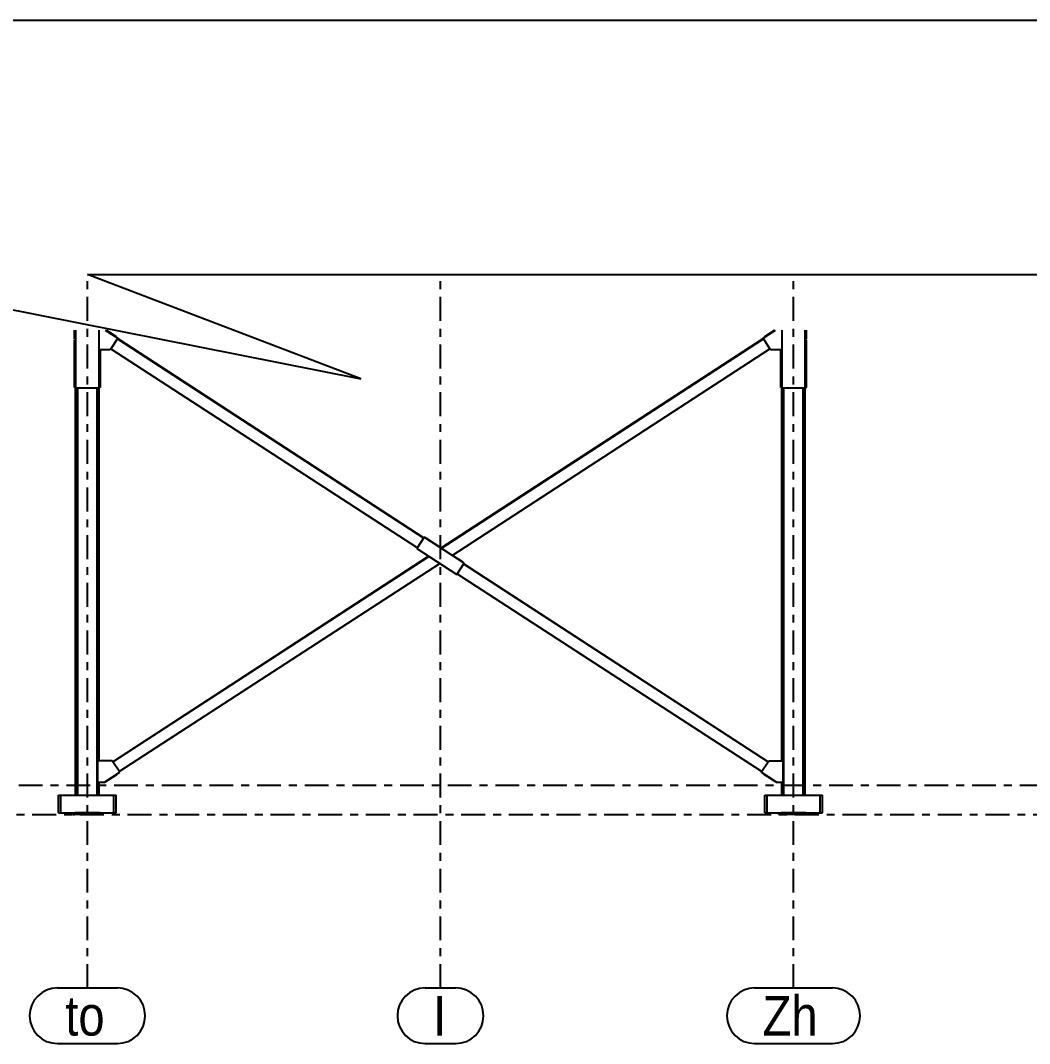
# Model space of a CAD drawing. Header units: millimetres. Extents: x 914 to 1731, y -85 to 465.
# Drawn here: x 1324.2 to 1451.2, y 336.4 to 465.2 of the extents above; entities that cross this region are included whole.
import ezdxf

# ---------------------------------------------------------------- set-up
doc = ezdxf.new("R2010")
doc.units = ezdxf.units.MM
doc.linetypes.add('XKITLINE00', pattern=[0])
doc.linetypes.add('XKITLINE03', pattern=[6, 3, -1, 1, -1])
for name, color, linetype, lineweight in [('S010P_TITLEBLOCK', 7, 'Continuous', 0), ('S033M_GRID-STRUCT', 1, 'Continuous', 0), ('S281M_STEEL-COL', 3, 'Continuous', 0)]:
    doc.layers.add(name, color=color, linetype=linetype, lineweight=lineweight)
doc.styles.add('ARIAL_', font='arial.ttf')

msp = doc.modelspace()

# ---------------------------------------------------------------- linework, layer by layer
at = {"lineweight": 25}
for p, q in [((1242.5, 444.8), (1367.02, 420.09)), ((1367.02, 420.09), (1332.6, 433.22)), ((1332.6, 433.22), (1688.16, 433.22))]:
    msp.add_line(p, q, dxfattribs=at)
at = {"layer": 'S010P_TITLEBLOCK', "linetype": 'XKITLINE00', "lineweight": 25}
msp.add_line((1726.17, 465.21), (916.17, 465.21), dxfattribs=at)
at = {"layer": 'S033M_GRID-STRUCT', "linetype": 'XKITLINE03', "lineweight": 25}
for p, q in [((1332.6, 343.39), (1332.6, 433.22)), ((1377.05, 343.39), (1377.05, 433.22)), ((1421.49, 343.39), (1421.49, 433.22)), ((1257.97, 368.91), (1464.96, 368.91)), ((1253.67, 365.21), (1460.66, 365.21))]:
    msp.add_line(p, q, dxfattribs=at)
at = {"layer": 'S033M_GRID-STRUCT', "linetype": 'XKITLINE00', "lineweight": 25}
for p, q in [((1328.82, 343.39), (1336.38, 343.39)), ((1375.12, 343.39), (1378.97, 343.39)), ((1416.6, 343.39), (1426.38, 343.39)), ((1328.82, 336.39), (1336.38, 336.39)), ((1375.12, 336.39), (1378.97, 336.39)), ((1416.6, 336.39), (1426.38, 336.39))]:
    msp.add_line(p, q, dxfattribs=at)
for centre, start, end in [((1328.82, 339.89), 90, 270), ((1336.38, 339.89), 270, 90), ((1375.12, 339.89), 90, 270), ((1378.97, 339.89), 270, 90), ((1416.6, 339.89), 90, 270), ((1426.38, 339.89), 270, 90)]:
    msp.add_arc(centre, 3.5, start, end, dxfattribs=at)
at = {"layer": 'S281M_STEEL-COL', "linetype": 'XKITLINE00', "lineweight": 25}
for p, q in [((1330.99, 425.06), (1330.99, 426.22)), ((1331.12, 367.65), (1331.12, 426.22)), ((1331.16, 418.9), (1331.16, 426.22)), ((1334.05, 426.22), (1334.05, 418.9)), ((1334.86, 426.22), (1336.44, 425.19)), ((1334.99, 426.22), (1336.24, 425.41)), ((1336.44, 425.19), (1335.49, 423.73)), ((1336.24, 425.41), (1336.2, 425.35)), ((1336.38, 425.1), (1374.94, 400.04)), ((1336.42, 425.16), (1374.97, 400.08)), ((1377.15, 398.79), (1417.68, 425.16)), ((1377.15, 398.74), (1417.72, 425.1)), ((1417.66, 425.19), (1419.24, 426.22)), ((1418.61, 423.73), (1417.66, 425.19)), ((1417.86, 425.41), (1419.1, 426.22)), ((1417.9, 425.35), (1417.86, 425.41)), ((1420.05, 418.9), (1420.05, 426.22)), ((1422.94, 426.22), (1422.94, 418.9)), ((1422.97, 367.65), (1422.97, 426.22)), ((1423.11, 425.06), (1423.11, 426.22)), ((1331.12, 425.06), (1330.99, 425.06)), ((1330.99, 418.98), (1330.99, 424.97)), ((1330.99, 424.97), (1331.12, 424.97)), ((1335.57, 423.86), (1374.14, 398.8)), ((1378.51, 397.86), (1418.53, 423.86)), ((1422.97, 425.06), (1423.11, 425.06)), ((1423.11, 424.97), (1422.97, 424.97)), ((1423.11, 418.98), (1423.11, 424.97)), ((1335.49, 423.73), (1334.05, 423.73)), ((1334.09, 372), (1334.09, 423.73)), ((1334.22, 423.73), (1334.22, 418.98)), ((1420.05, 423.73), (1418.61, 423.73)), ((1419.88, 418.98), (1419.88, 423.73)), ((1420.01, 372), (1420.01, 423.73)), ((1331.12, 418.98), (1330.99, 418.98)), ((1334.05, 418.9), (1331.16, 418.9)), ((1331.2, 367.65), (1331.2, 418.9)), ((1331.31, 367.65), (1331.31, 418.9)), ((1331.39, 367.65), (1331.39, 418.9)), ((1333.82, 367.65), (1333.82, 418.9)), ((1333.9, 367.65), (1333.9, 418.9)), ((1334, 372), (1334, 418.9)), ((1334.22, 418.98), (1334.09, 418.98)), ((1420.01, 418.98), (1419.88, 418.98)), ((1422.94, 418.9), (1420.05, 418.9)), ((1420.09, 372), (1420.09, 418.9)), ((1420.2, 367.65), (1420.2, 418.9)), ((1420.28, 367.65), (1420.28, 418.9)), ((1422.71, 367.65), (1422.71, 418.9)), ((1422.79, 367.65), (1422.79, 418.9)), ((1422.89, 367.65), (1422.89, 418.9)), ((1422.97, 418.98), (1423.11, 418.98)), ((1375, 400.13), (1374.08, 398.71)), ((1380.02, 396.87), (1375, 400.13)), ((1375.22, 399.99), (1375.25, 400.03)), ((1375.25, 400.03), (1377.19, 398.76)), ((1374.08, 398.71), (1379.09, 395.45)), ((1335.8, 371.88), (1375.55, 397.75)), ((1335.8, 371.87), (1375.59, 397.72)), ((1336.61, 370.63), (1376.95, 396.84)), ((1378.54, 397.88), (1379.78, 397.08)), ((1379.09, 395.45), (1380.02, 396.87)), ((1379.76, 397.04), (1379.78, 397.08)), ((1379.96, 396.78), (1418.29, 371.87)), ((1379.98, 396.81), (1418.29, 371.88)), ((1379.15, 395.54), (1417.49, 370.63)), ((1335.72, 372), (1333.9, 372)), ((1336.67, 370.54), (1335.72, 372)), ((1417.42, 370.54), (1418.37, 372)), ((1418.37, 372), (1420.2, 372)), ((1334.74, 369.28), (1336.67, 370.54)), ((1334.8, 369.28), (1336.31, 370.26)), ((1336.31, 370.26), (1336.3, 370.29)), ((1419.36, 369.28), (1417.42, 370.54)), ((1417.78, 370.26), (1417.8, 370.29)), ((1419.29, 369.28), (1417.78, 370.26)), ((1333.9, 369.28), (1334.74, 369.28)), ((1334, 367.65), (1334, 369.28)), ((1334.09, 367.65), (1334.09, 369.28)), ((1334.74, 369.28), (1334.8, 369.28)), ((1419.29, 369.28), (1419.36, 369.28)), ((1419.36, 369.28), (1420.2, 369.28)), ((1420.01, 367.65), (1420.01, 369.28)), ((1420.09, 367.65), (1420.09, 369.28)), ((1328.97, 367.65), (1329.27, 367.65)), ((1328.97, 365.43), (1328.97, 367.65)), ((1329.27, 365.43), (1329.27, 367.65)), ((1329.27, 367.65), (1335.94, 367.65)), ((1335.94, 365.43), (1335.94, 367.65)), ((1335.94, 367.65), (1336.23, 367.65)), ((1336.23, 365.43), (1336.23, 367.65)), ((1417.86, 367.65), (1418.16, 367.65)), ((1417.86, 365.43), (1417.86, 367.65)), ((1418.16, 365.43), (1418.16, 367.65)), ((1418.16, 367.65), (1424.83, 367.65)), ((1424.83, 365.43), (1424.83, 367.65)), ((1424.83, 367.65), (1425.12, 367.65)), ((1425.12, 365.43), (1425.12, 367.65)), ((1328.97, 365.43), (1329.27, 365.43)), ((1329.27, 365.43), (1331.03, 365.43)), ((1330.77, 365.21), (1330.77, 365.43)), ((1330.77, 365.21), (1331.03, 365.21)), ((1334.18, 365.43), (1331.03, 365.43)), ((1331.03, 365.21), (1331.03, 365.43)), ((1334.18, 365.21), (1331.03, 365.21)), ((1334.18, 365.21), (1334.18, 365.43)), ((1334.18, 365.43), (1335.94, 365.43)), ((1334.18, 365.21), (1334.44, 365.21)), ((1334.44, 365.21), (1334.44, 365.43)), ((1335.94, 365.43), (1336.23, 365.43)), ((1417.86, 365.43), (1418.16, 365.43)), ((1418.16, 365.43), (1419.92, 365.43)), ((1419.66, 365.21), (1419.66, 365.43)), ((1419.66, 365.21), (1419.92, 365.21)), ((1423.07, 365.43), (1419.92, 365.43)), ((1419.92, 365.21), (1419.92, 365.43)), ((1423.07, 365.21), (1419.92, 365.21)), ((1423.07, 365.43), (1424.83, 365.43)), ((1423.07, 365.21), (1423.07, 365.43)), ((1423.07, 365.21), (1423.33, 365.21)), ((1423.33, 365.21), (1423.33, 365.43)), ((1424.83, 365.43), (1425.12, 365.43))]:
    msp.add_line(p, q, dxfattribs=at)

# ---------------------------------------------------------------- texts
at = {"layer": 'S033M_GRID-STRUCT', "lineweight": 25, "style": 'ARIAL_', "width": 0.85}
for s, p in [('Zh', (1417.6, 337.39)), ('to', (1329.82, 337.39)), ('I', (1376.12, 337.39))]:
    msp.add_text(s, height=5, dxfattribs=at).set_placement(p)

doc.saveas('drawing.dxf')
